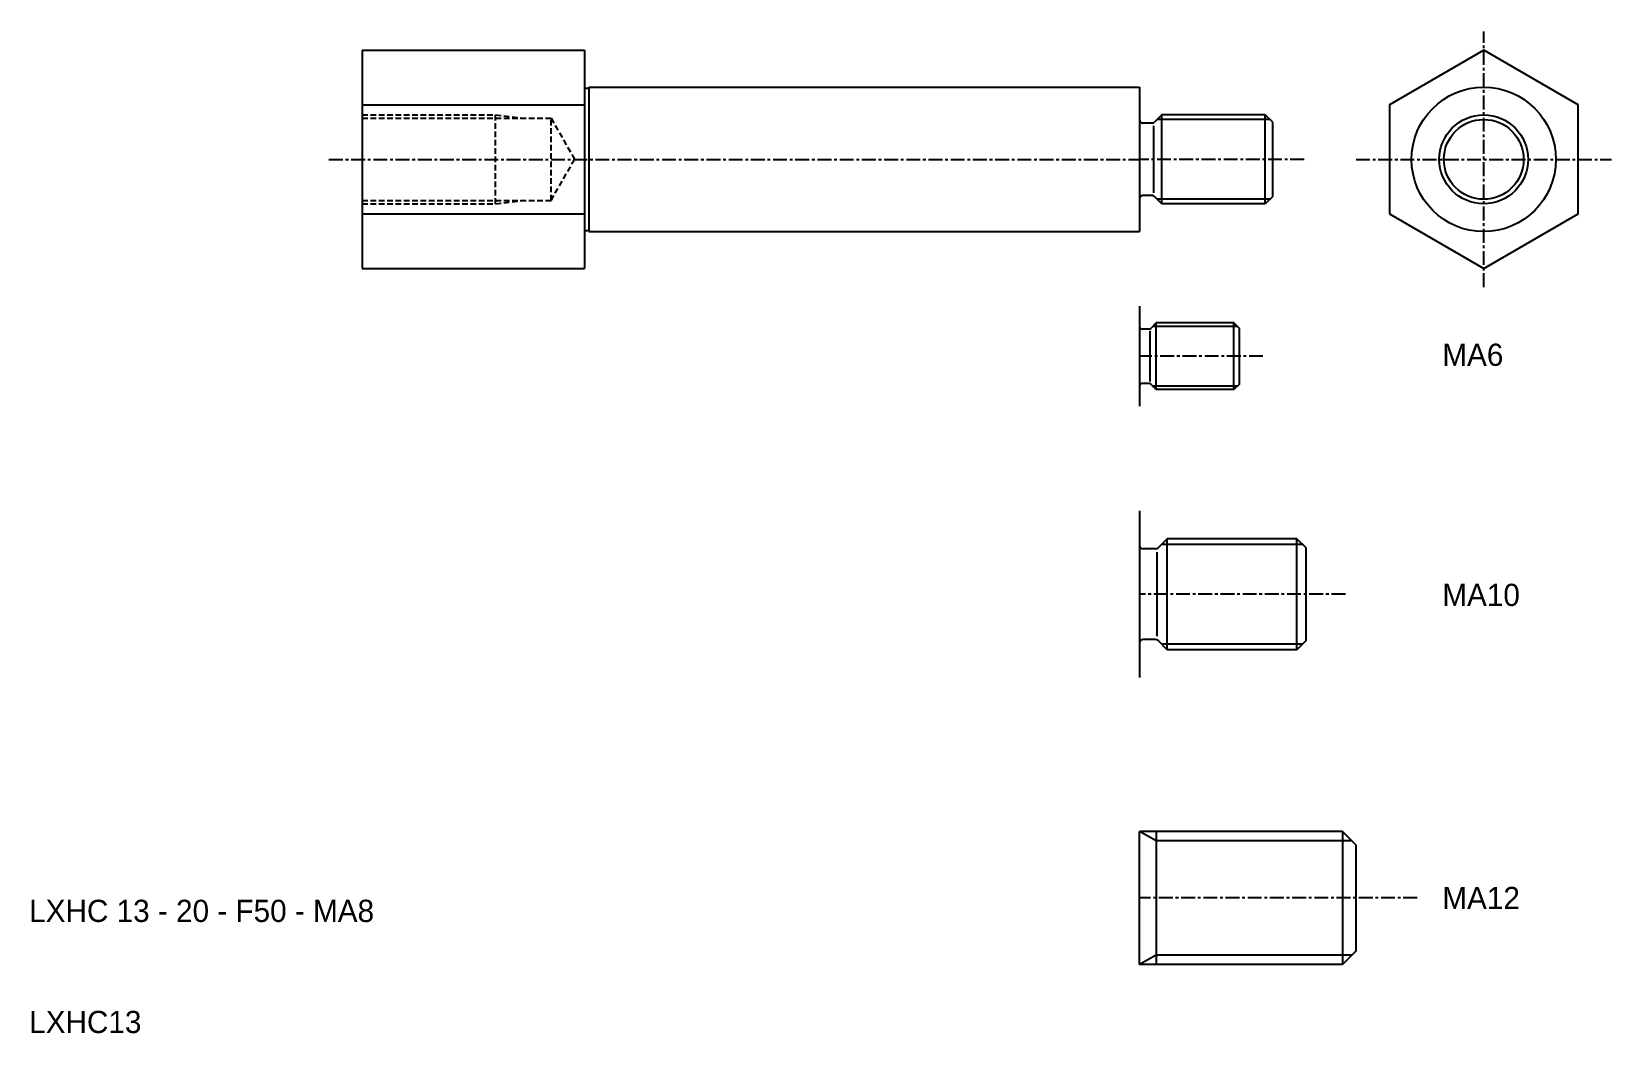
# Model space of a CAD drawing. Extents: x 107 to 249, y -33 to 57.
import ezdxf

# ---------------------------------------------------------------- set-up
doc = ezdxf.new("R2010")
doc.units = 0
doc.linetypes.add('CENTER', pattern=[2, 1.25, -0.25, 0.25, -0.25])
doc.linetypes.add('DASHED', pattern=[0.75, 0.5, -0.25])
doc.layers.get('0').update_dxf_attribs({"linetype": 'CONTINUOUS'})
doc.layers.add('CENTER', color=1, linetype='CENTER')

msp = doc.modelspace()

# ---------------------------------------------------------------- linework, layer by layer
at = {"color": 7, "linetype": 'CONTINUOUS'}
for p, q in [((136.41, 55.21), (136.41, 35.58)), ((136.41, 55.21), (156.41, 55.21)), ((156.41, 55.21), (156.41, 35.58)), ((156.41, 51.79), (156.81, 51.79)), ((156.81, 51.89), (206.41, 51.89)), ((156.81, 51.89), (156.81, 38.89)), ((206.41, 51.89), (206.41, 38.89)), ((136.41, 50.3), (156.41, 50.3)), ((207.57, 48.66), (206.68, 48.66)), ((207.67, 48.42), (207.67, 42.37)), ((208.41, 49.39), (207.75, 48.74)), ((217.74, 49.39), (208.41, 49.39)), ((208.41, 41.39), (208.41, 49.39)), ((217.74, 41.39), (217.74, 49.39)), ((218.41, 48.73), (217.74, 49.39)), ((218.41, 42.06), (218.41, 48.73)), ((207.57, 42.13), (206.68, 42.13)), ((208.41, 41.39), (207.75, 42.05)), ((217.74, 41.39), (208.41, 41.39)), ((218.41, 42.06), (217.74, 41.39)), ((136.41, 40.49), (156.41, 40.49)), ((156.41, 38.99), (156.81, 38.99)), ((156.81, 38.89), (206.41, 38.89)), ((136.41, 35.58), (156.41, 35.58)), ((206.41, 32.16), (206.41, 23.16)), ((207.28, 30.11), (206.61, 30.11)), ((207.35, 29.92), (207.35, 25.39)), ((207.91, 30.66), (207.42, 30.17)), ((207.91, 24.66), (207.91, 30.66)), ((214.91, 30.66), (207.91, 30.66)), ((215.41, 30.16), (214.91, 30.66)), ((214.91, 24.66), (214.91, 30.66)), ((215.41, 25.16), (215.41, 30.16)), ((207.28, 25.21), (206.61, 25.21)), ((207.91, 24.66), (207.42, 25.15)), ((214.91, 24.66), (207.91, 24.66)), ((215.41, 25.16), (214.91, 24.66)), ((206.41, 13.74), (206.41, -1.26)), ((207.85, 10.33), (206.74, 10.33)), ((207.98, 10.02), (207.98, 2.47)), ((208.91, 11.24), (208.09, 10.42)), ((220.58, 11.24), (208.91, 11.24)), ((208.91, 1.24), (208.91, 11.24)), ((220.58, 1.24), (220.58, 11.24)), ((221.41, 10.41), (220.58, 11.24)), ((221.41, 2.08), (221.41, 10.41)), ((207.85, 2.16), (206.74, 2.16)), ((208.91, 1.24), (208.09, 2.06)), ((221.41, 2.08), (220.58, 1.24)), ((220.58, 1.24), (208.91, 1.24)), ((206.41, -27.11), (206.41, -15.11)), ((224.7, -15.11), (206.41, -15.11)), ((207.9, -15.11), (207.9, -27.11)), ((224.7, -15.11), (224.7, -27.11)), ((225.9, -16.31), (224.7, -15.11)), ((225.9, -16.31), (225.9, -25.91)), ((225.9, -25.91), (224.7, -27.11)), ((224.7, -27.11), (206.41, -27.11))]:
    msp.add_line(p, q, dxfattribs=at)
at = {"color": 3, "linetype": 'DASHED'}
for p, q in [((136.41, 49.39), (148.41, 49.39)), ((136.41, 49.09), (153.41, 49.09)), ((148.41, 49.39), (150.91, 49.09)), ((148.41, 41.39), (148.41, 49.39)), ((153.41, 41.7), (153.41, 49.09)), ((153.41, 49.09), (155.54, 45.39)), ((153.41, 41.7), (155.54, 45.39)), ((136.41, 41.7), (153.41, 41.7)), ((136.41, 41.39), (148.41, 41.39)), ((148.41, 41.39), (150.91, 41.7))]:
    msp.add_line(p, q, dxfattribs=at)
at = {"color": 3, "linetype": 'CONTINUOUS'}
for p, q in [((218.15, 48.99), (208, 48.99)), ((218.15, 41.8), (208, 41.8)), ((215.22, 30.35), (207.6, 30.35)), ((215.22, 24.96), (207.6, 24.96)), ((221.09, 10.73), (208.4, 10.73)), ((221.09, 1.75), (208.4, 1.75)), ((207.9, -15.97), (206.41, -15.11)), ((225.55, -15.97), (207.9, -15.97)), ((207.9, -26.25), (206.41, -27.11)), ((225.55, -26.25), (207.9, -26.25))]:
    msp.add_line(p, q, dxfattribs=at)
at = {"color": 7, "linetype": 'CONTINUOUS'}
msp.add_lwpolyline([(228.91, 40.49), (237.41, 35.58), (245.91, 40.49), (245.91, 50.3), (237.41, 55.21), (228.91, 50.3)], close=True, dxfattribs=at)
for radius in [6.5, 4]:
    msp.add_circle((237.41, 45.39), radius, dxfattribs=at)
at = {"color": 3, "linetype": 'CONTINUOUS'}
msp.add_circle((237.41, 45.39), 3.59, dxfattribs=at)
at = {"color": 7, "linetype": 'CONTINUOUS'}
for centre, radius, start, end in [((206.68, 48.93), 0.267, 180, 270), ((207.57, 48.93), 0.267, 270, 315), ((206.68, 41.86), 0.267, 90, 180), ((207.57, 41.86), 0.267, 45, 90), ((206.61, 30.31), 0.2, 180, 270), ((207.28, 30.31), 0.2, 270, 315), ((206.61, 25.01), 0.2, 90, 180), ((207.28, 25.01), 0.2, 45, 90), ((206.74, 10.66), 0.333, 180, 270), ((207.85, 10.66), 0.333, 270, 315), ((206.74, 1.83), 0.333, 90, 180), ((207.85, 1.83), 0.333, 45, 90)]:
    msp.add_arc(centre, radius, start, end, dxfattribs=at)
at = {"layer": 'CENTER', "color": 1, "linetype": 'CENTER'}
for p, q in [((237.41, 33.89), (237.41, 56.89)), ((133.41, 45.39), (206.41, 45.39)), ((221.24, 45.39), (206.41, 45.39)), ((225.91, 45.39), (248.91, 45.39)), ((217.53, 27.66), (206.41, 27.66)), ((224.95, 6.24), (206.41, 6.24)), ((231.41, -21.11), (206.41, -21.11))]:
    msp.add_line(p, q, dxfattribs=at)

# ---------------------------------------------------------------- texts
at = {"color": 7, "linetype": 'CONTINUOUS'}
for s, p in [('MA6', (233.68, 26.8)), ('MA10', (233.68, 5.18)), ('LXHC 13 - 20 - F50 - MA8', (106.41, -23.27)), ('MA12', (233.68, -22.11)), ('LXHC13', (106.41, -33.27))]:
    msp.add_text(s, height=2, dxfattribs=at).set_placement(p)

doc.saveas('drawing.dxf')
